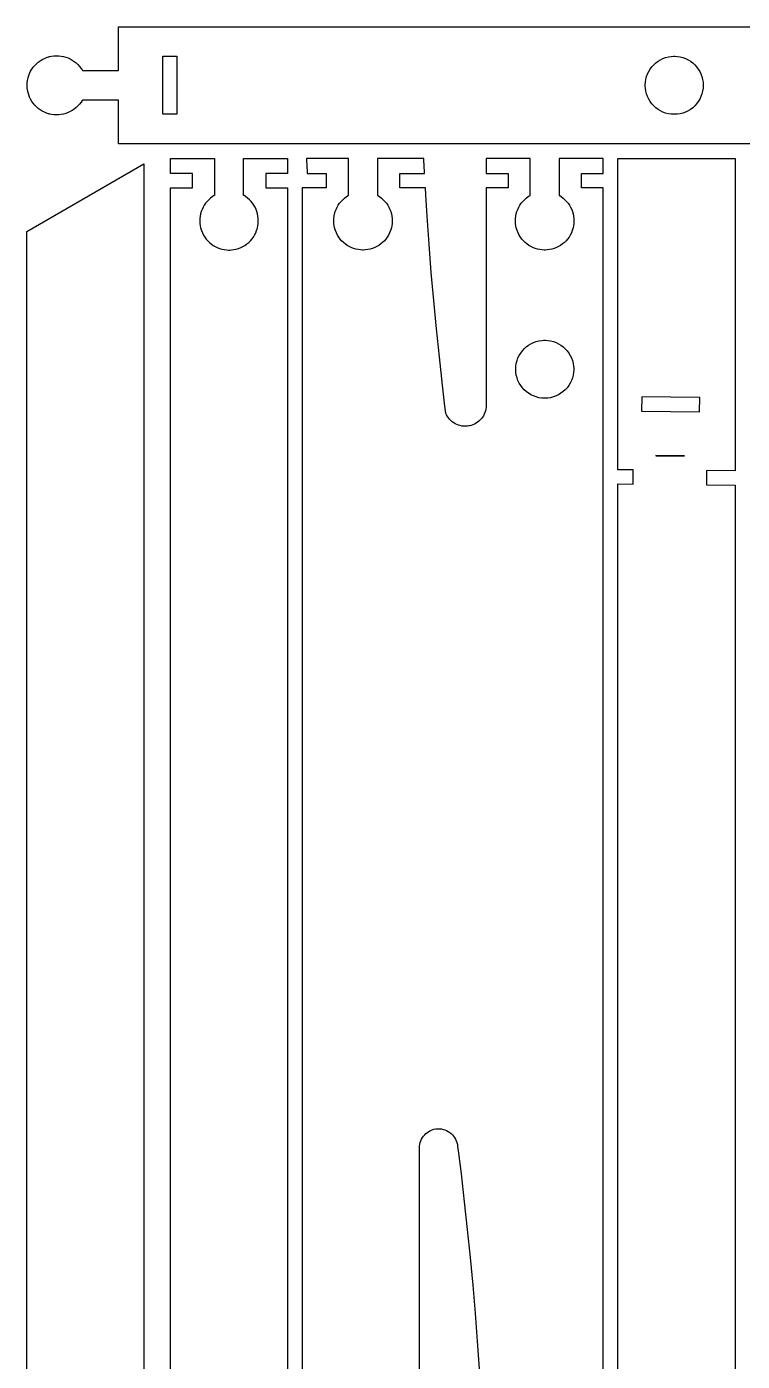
# Model space of a CAD drawing. Extents: x 0 to 216, y 0 to 289.
# Drawn here: x 0 to 98.1, y 106.3 to 289.1 of the extents above; entities that cross this region are included whole.
import ezdxf

# ---------------------------------------------------------------- set-up
doc = ezdxf.new("R2010")
doc.units = 0
doc.layers.get('0').update_dxf_attribs({"linetype": 'CONTINUOUS'})

msp = doc.modelspace()

# ---------------------------------------------------------------- linework, layer by layer
at = {"color": 0}
for points in [[(185.304, 273.047), (12.595, 273.047), (12.595, 279.047), (7.62668, 279.047), (7.58404, 278.974), (7.44379, 278.758), (7.24013, 278.489), (7.01719, 278.24), (6.77647, 278.014), (6.51953, 277.807), (6.24789, 277.624), (5.96317, 277.463), (5.66683, 277.326), (5.36046, 277.213), (5.04563, 277.125), (4.72379, 277.063), (4.39654, 277.026), (4.06538, 277.017), (3.73188, 277.033), (3.39762, 277.079), (3.14654, 277.132), (3.06413, 277.154), (2.98167, 277.176), (2.73796, 277.256), (2.42546, 277.383), (2.12771, 277.535), (1.84565, 277.708), (1.58029, 277.903), (1.33268, 278.118), (1.10384, 278.351), (0.8948, 278.603), (0.70649, 278.869), (0.54004, 279.15), (0.39638, 279.446), (0.27659, 279.751), (0.18164, 280.069), (0.11258, 280.396), (0.07037, 280.731), (0.0561, 280.987), (0.0561, 281.072), (0.0561, 281.157), (0.07037, 281.414), (0.11258, 281.749), (0.18164, 282.075), (0.27659, 282.393), (0.39638, 282.699), (0.54004, 282.994), (0.70649, 283.275), (0.8948, 283.542), (1.10384, 283.793), (1.33268, 284.026), (1.58029, 284.242), (1.84565, 284.436), (2.12771, 284.61), (2.42546, 284.761), (2.73796, 284.889), (2.98167, 284.968), (3.06413, 284.99), (3.14654, 285.013), (3.39762, 285.065), (3.73188, 285.111), (4.06538, 285.129), (4.39654, 285.119), (4.72379, 285.082), (5.04563, 285.019), (5.36046, 284.932), (5.66683, 284.818), (5.96317, 284.682), (6.24789, 284.521), (6.51953, 284.338), (6.77647, 284.131), (7.01719, 283.904), (7.24013, 283.656), (7.44379, 283.386), (7.58404, 283.171), (7.62668, 283.097), (12.595, 283.097), (12.595, 289.097), (185.304, 289.097)], [(19.7079, 78.3564), (19.7079, 267.039), (22.7079, 267.039), (22.7079, 268.989), (19.7079, 268.989), (19.7079, 271.047), (25.7579, 271.047), (25.7579, 266), (25.6843, 265.958), (25.4707, 265.821), (25.2029, 265.621), (24.9551, 265.401), (24.7282, 265.165), (24.5228, 264.911), (24.3393, 264.643), (24.1785, 264.362), (24.0411, 264.069), (23.9276, 263.767), (23.8388, 263.456), (23.7753, 263.138), (23.7376, 262.814), (23.7265, 262.486), (23.7426, 262.156), (23.7867, 261.824), (23.8375, 261.575), (23.8592, 261.493), (23.8807, 261.411), (23.959, 261.169), (24.084, 260.86), (24.2329, 260.564), (24.4042, 260.285), (24.5967, 260.021), (24.8089, 259.776), (25.0397, 259.549), (25.2876, 259.342), (25.5515, 259.154), (25.83, 258.989), (26.1217, 258.846), (26.4254, 258.728), (26.7396, 258.633), (27.0632, 258.564), (27.3947, 258.522), (27.6483, 258.508), (27.7329, 258.508), (27.8175, 258.508), (28.0711, 258.522), (28.4026, 258.564), (28.7263, 258.633), (29.0404, 258.728), (29.344, 258.846), (29.6357, 258.989), (29.9142, 259.154), (30.1781, 259.342), (30.4261, 259.549), (30.6568, 259.776), (30.8692, 260.021), (31.0615, 260.285), (31.2329, 260.564), (31.3817, 260.86), (31.5067, 261.169), (31.5851, 261.411), (31.6067, 261.493), (31.6282, 261.575), (31.6792, 261.824), (31.7232, 262.156), (31.7393, 262.486), (31.7282, 262.814), (31.6906, 263.138), (31.6269, 263.456), (31.5382, 263.767), (31.4247, 264.069), (31.2872, 264.362), (31.1265, 264.643), (30.9431, 264.911), (30.7375, 265.165), (30.5106, 265.401), (30.2629, 265.621), (29.9951, 265.821), (29.7814, 265.958), (29.7079, 266), (29.7079, 271.047), (35.7579, 271.047), (35.7579, 268.989), (32.7579, 268.989), (32.7579, 267.039), (35.7579, 267.039), (35.7579, 81.6146)], [(79.0079, 74.6563), (79.0079, 267.039), (76.0079, 267.039), (76.0079, 267.039), (76.0079, 268.989), (79.0079, 268.989), (79.0079, 271.047), (72.9579, 271.047), (72.9579, 266), (73.0315, 265.958), (73.2451, 265.821), (73.5129, 265.621), (73.7607, 265.401), (73.9876, 265.165), (74.1931, 264.911), (74.3765, 264.643), (74.5374, 264.362), (74.6749, 264.069), (74.7882, 263.767), (74.8771, 263.456), (74.9407, 263.138), (74.9783, 262.814), (74.9893, 262.486), (74.9732, 262.156), (74.9293, 261.824), (74.8783, 261.575), (74.8568, 261.493), (74.8351, 261.411), (74.7568, 261.169), (74.6318, 260.86), (74.4829, 260.564), (74.3117, 260.285), (74.1192, 260.021), (73.9069, 259.776), (73.6761, 259.549), (73.4282, 259.342), (73.1643, 259.154), (72.8858, 258.989), (72.5942, 258.846), (72.2904, 258.728), (71.9763, 258.633), (71.6526, 258.564), (71.3211, 258.522), (71.0675, 258.508), (70.9829, 258.508), (70.8983, 258.508), (70.6447, 258.522), (70.3132, 258.564), (69.9896, 258.633), (69.6754, 258.728), (69.3718, 258.846), (69.0801, 258.989), (68.8017, 259.154), (68.5378, 259.342), (68.2897, 259.549), (68.059, 259.776), (67.8467, 260.021), (67.6543, 260.285), (67.4829, 260.564), (67.3342, 260.86), (67.2092, 261.169), (67.1307, 261.411), (67.1092, 261.493), (67.0876, 261.575), (67.0367, 261.824), (66.9928, 262.156), (66.9765, 262.486), (66.9876, 262.814), (67.0253, 263.138), (67.0888, 263.456), (67.1776, 263.767), (67.2911, 264.069), (67.4286, 264.362), (67.5893, 264.643), (67.7728, 264.911), (67.9783, 265.165), (68.2053, 265.401), (68.4529, 265.621), (68.7207, 265.821), (68.9344, 265.958), (69.0079, 266), (69.0079, 271.047), (62.9579, 271.047), (62.9579, 268.989), (65.9579, 268.989), (65.9579, 267.039), (62.9579, 267.039), (62.9579, 237.247), (62.9579, 237.183), (62.9467, 236.992), (62.9135, 236.742), (62.8592, 236.499), (62.7847, 236.264), (62.6908, 236.037), (62.5786, 235.821), (62.4488, 235.615), (62.3024, 235.422), (62.14, 235.242), (61.9628, 235.075), (61.7715, 234.924), (61.5671, 234.789), (61.3504, 234.671), (61.1222, 234.571), (60.8836, 234.492), (60.6979, 234.444), (60.6353, 234.432), (60.5726, 234.419), (60.3826, 234.394), (60.1314, 234.381), (59.8826, 234.388), (59.6376, 234.415), (59.3976, 234.465), (59.1638, 234.535), (58.9374, 234.622), (58.7194, 234.729), (58.5114, 234.854), (58.3143, 234.997), (58.1294, 235.157), (57.9581, 235.332), (57.8014, 235.522), (57.6606, 235.726), (57.5368, 235.946), (57.455, 236.119), (57.4312, 236.179), (57.3125, 237.14), (56.9717, 240.026), (56.5433, 243.876), (56.1458, 247.729), (55.7796, 251.586), (55.4444, 255.446), (55.1404, 259.308), (54.8676, 263.172), (54.6825, 266.072), (54.626, 267.039), (51.109, 267.039), (51.109, 268.989), (54.516, 268.989), (54.5067, 269.161), (54.4172, 270.876), (54.4086, 271.047), (48.059, 271.047), (48.059, 266), (48.1325, 265.958), (48.3462, 265.821), (48.614, 265.621), (48.8617, 265.401), (49.0886, 265.165), (49.2942, 264.911), (49.4776, 264.643), (49.6383, 264.362), (49.7758, 264.069), (49.8893, 263.767), (49.9782, 263.456), (50.0417, 263.138), (50.0793, 262.814), (50.0904, 262.486), (50.0743, 262.156), (50.0303, 261.824), (49.9794, 261.575), (49.9578, 261.493), (49.9362, 261.411), (49.8579, 261.169), (49.7329, 260.86), (49.584, 260.564), (49.4126, 260.285), (49.2203, 260.021), (49.0079, 259.776), (48.7772, 259.549), (48.5293, 259.342), (48.2654, 259.154), (47.9868, 258.989), (47.6951, 258.846), (47.3915, 258.728), (47.0774, 258.633), (46.7538, 258.564), (46.4222, 258.522), (46.1686, 258.508), (46.084, 258.508), (45.9994, 258.508), (45.7458, 258.522), (45.4143, 258.564), (45.0907, 258.633), (44.7765, 258.728), (44.4729, 258.846), (44.1811, 258.989), (43.9028, 259.154), (43.6389, 259.342), (43.3908, 259.549), (43.16, 259.776), (42.9478, 260.021), (42.7554, 260.285), (42.584, 260.564), (42.4353, 260.86), (42.3103, 261.169), (42.2318, 261.411), (42.2103, 261.493), (42.1888, 261.575), (42.1378, 261.824), (42.0938, 262.156), (42.0776, 262.486), (42.0887, 262.814), (42.1264, 263.138), (42.1899, 263.456), (42.2788, 263.767), (42.3922, 264.069), (42.5296, 264.362), (42.6904, 264.643), (42.8739, 264.911), (43.0793, 265.165), (43.3063, 265.401), (43.554, 265.621), (43.8218, 265.821), (44.0354, 265.958), (44.109, 266), (44.109, 271.047), (38.339, 271.047), (38.3474, 270.876), (38.434, 269.161), (38.4431, 268.989), (41.059, 268.989), (41.059, 267.039), (37.7579, 267.039), (37.7579, 38.3447)], [(81.0079, 78.9381), (81.0079, 226.486), (83.0987, 226.464), (83.1187, 228.414), (81.0079, 228.436), (81.0079, 271.047), (97.0581, 271.047), (97.0581, 228.271), (93.1682, 228.311), (93.1482, 226.361), (93.1482, 226.361), (97.0581, 226.321), (97.0581, 78.9381)], [(0, 79.5193), (0, 261.049), (16.05, 270.315), (16.05, 79.1107)], [(53.8079, 38.3447), (53.8079, 135.553), (53.8079, 135.619), (53.8207, 135.814), (53.8582, 136.067), (53.9192, 136.312), (54.0025, 136.547), (54.1071, 136.772), (54.2315, 136.984), (54.3749, 137.184), (54.5358, 137.368), (54.7133, 137.538), (54.906, 137.69), (55.1126, 137.824), (55.3324, 137.938), (55.5636, 138.032), (55.8056, 138.104), (56.0568, 138.153), (56.2513, 138.175), (56.3163, 138.178), (56.3811, 138.18), (56.5767, 138.177), (56.8314, 138.15), (57.0787, 138.101), (57.3176, 138.028), (57.5467, 137.933), (57.7646, 137.819), (57.9703, 137.685), (58.1621, 137.532), (58.339, 137.362), (58.4997, 137.177), (58.6429, 136.976), (58.7672, 136.762), (58.8714, 136.535), (58.9542, 136.297), (59.0144, 136.048), (59.0446, 135.855), (59.0506, 135.79), (59.1725, 134.84), (59.5232, 131.987), (59.9656, 128.181), (60.3775, 124.371), (60.7589, 120.559), (61.1099, 116.744), (61.4304, 112.927), (61.7206, 109.107), (61.9801, 105.286)]]:
    msp.add_lwpolyline(points, dxfattribs=at)
for points in [[(18.6372, 285.047), (20.5872, 285.047), (20.5872, 277.097), (18.6372, 277.097), (18.6372, 285.047)], [(84.7519, 281.072), (84.7519, 281.174), (84.7725, 281.479), (84.8328, 281.874), (84.9307, 282.254), (85.0643, 282.619), (85.2317, 282.967), (85.4308, 283.294), (85.6597, 283.601), (85.9163, 283.883), (86.1985, 284.14), (86.5044, 284.368), (86.8322, 284.568), (87.1797, 284.735), (87.5449, 284.868), (87.9258, 284.967), (88.3206, 285.026), (88.6254, 285.047), (88.7269, 285.047), (88.8286, 285.047), (89.1335, 285.026), (89.5281, 284.967), (89.909, 284.868), (90.2742, 284.735), (90.6217, 284.568), (90.9494, 284.368), (91.2554, 284.14), (91.5376, 283.883), (91.7943, 283.601), (92.0231, 283.294), (92.2222, 282.967), (92.3896, 282.619), (92.5233, 282.254), (92.6213, 281.874), (92.6814, 281.479), (92.7019, 281.174), (92.7019, 281.072), (92.7019, 280.971), (92.6814, 280.665), (92.6213, 280.271), (92.5233, 279.89), (92.3896, 279.525), (92.2222, 279.178), (92.0231, 278.85), (91.7943, 278.544), (91.5376, 278.261), (91.2554, 278.006), (90.9494, 277.776), (90.6217, 277.576), (90.2742, 277.41), (89.909, 277.276), (89.5281, 277.178), (89.1335, 277.118), (88.8286, 277.097), (88.7269, 277.097), (88.6254, 277.097), (88.3206, 277.118), (87.9258, 277.178), (87.5449, 277.276), (87.1797, 277.41), (86.8322, 277.576), (86.5044, 277.776), (86.1985, 278.006), (85.9163, 278.261), (85.6597, 278.544), (85.4308, 278.85), (85.2317, 279.178), (85.0643, 279.525), (84.9307, 279.89), (84.8328, 280.271), (84.7725, 280.665), (84.7519, 280.971), (84.7519, 281.072)], [(70.9831, 238.213), (70.8814, 238.213), (70.5765, 238.233), (70.1818, 238.293), (69.801, 238.392), (69.4357, 238.525), (69.0883, 238.692), (68.7606, 238.892), (68.4544, 239.119), (68.1722, 239.376), (67.9157, 239.658), (67.6868, 239.965), (67.4878, 240.293), (67.3203, 240.64), (67.1867, 241.006), (67.0888, 241.386), (67.0285, 241.781), (67.0079, 242.086), (67.0079, 242.188), (67.0079, 242.289), (67.0285, 242.594), (67.0888, 242.989), (67.1867, 243.369), (67.3203, 243.735), (67.4878, 244.082), (67.6868, 244.41), (67.9157, 244.715), (68.1722, 244.999), (68.4544, 245.254), (68.7606, 245.483), (69.0883, 245.682), (69.4357, 245.85), (69.801, 245.983), (70.1818, 246.082), (70.5765, 246.142), (70.8814, 246.162), (70.9831, 246.162), (71.0846, 246.162), (71.3894, 246.142), (71.784, 246.082), (72.165, 245.983), (72.5303, 245.85), (72.8778, 245.682), (73.2054, 245.483), (73.5114, 245.254), (73.7937, 244.999), (74.0503, 244.715), (74.2792, 244.41), (74.4782, 244.082), (74.6456, 243.735), (74.7793, 243.369), (74.8772, 242.989), (74.9375, 242.594), (74.9581, 242.289), (74.9581, 242.188), (74.9581, 242.086), (74.9375, 241.781), (74.8772, 241.386), (74.7793, 241.006), (74.6456, 240.64), (74.4782, 240.293), (74.2792, 239.965), (74.0503, 239.658), (73.7937, 239.376), (73.5114, 239.119), (73.2054, 238.892), (72.8778, 238.692), (72.5303, 238.525), (72.165, 238.392), (71.784, 238.293), (71.3894, 238.233), (71.0846, 238.213), (70.9831, 238.213)], [(84.2715, 238.403), (84.2514, 236.453), (92.201, 236.372), (92.221, 238.321), (84.2715, 238.403)], [(90.1389, 230.343), (86.1892, 230.383), (86.1885, 230.322), (90.1388, 230.322), (90.1389, 230.343)]]:
    msp.add_lwpolyline(points, close=True, dxfattribs=at)

doc.saveas('drawing.dxf')
